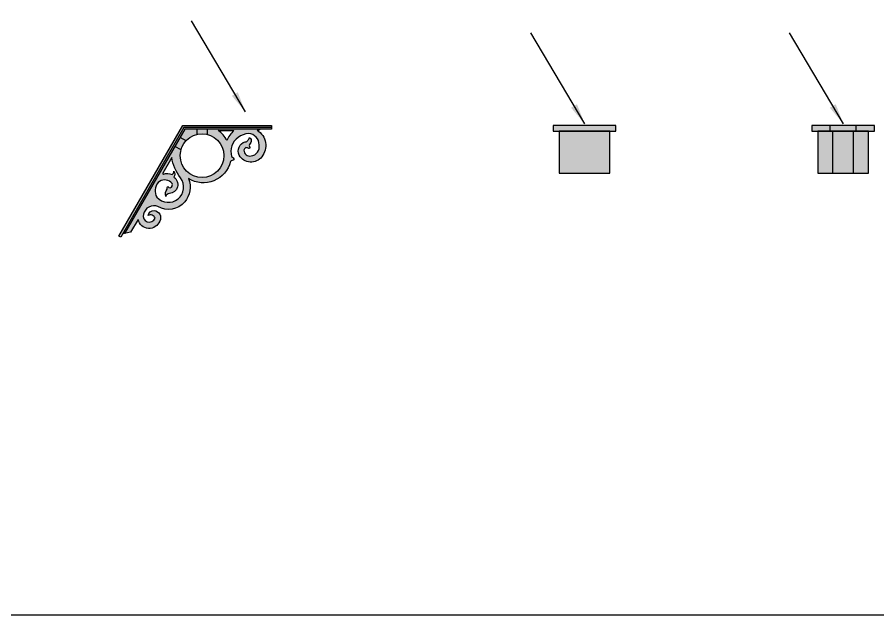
# Model space of a CAD drawing. Header units: millimetres. Extents: x -38686 to 870903, y -23218 to 232707.
# Drawn here: x 6374 to 8024, y 21910 to 23055 of the extents above; entities that cross this region are included whole.
import ezdxf

# ---------------------------------------------------------------- set-up
doc = ezdxf.new("R2010")
doc.units = ezdxf.units.MM
doc.header["$LTSCALE"] = 10
for name, color, linetype in [('40 - Detail Outline', 142, 'Continuous'), ('42 - Detail Hatch', 7, 'Continuous'), ('44 - Detail Text', 7, 'Continuous')]:
    doc.layers.add(name, color=color, linetype=linetype)
doc.styles.add('1-20', font='romans.shx', dxfattribs={"width": 0.8, "height": 35})
doc.dimstyles.new('1-20', dxfattribs={"dimtxt": 35, "dimasz": 40, "dimexe": 40, "dimexo": 40, "dimgap": 40, "dimtad": 1, "dimdec": 0, "dimzin": 0, "dimdsep": 46, "dimtxsty": '1-20', "dimblk": 'OBLIQUE', "dimcen": 40, "dimdle": 40, "dimclrd": 251, "dimclre": 251, "dimclrt": 251, "dimadec": 0, "dimazin": 0, "dimtfac": 1, "dimtdec": 0, "dimtix": 1, "dimtmove": 1, "dimatfit": 3, "dimfxl": 1, "dimtolj": 1, "dimtzin": 0, "dimlwd": 25, "dimarcsym": 0})

# ---------------------------------------------------------------- blocks, each defined once
blk = doc.blocks.new('_Oblique')
at = {"color": 0, "linetype": 'ByBlock', "lineweight": -2}
blk.add_line((-0.5, -0.5), (0.5, 0.5), dxfattribs=at)

msp = doc.modelspace()

# ---------------------------------------------------------------- hatches: boundary and pattern name
at = {"layer": '42 - Detail Hatch', "ltscale": 10}
h = msp.add_hatch(color=69, dxfattribs=at)
h.paths.add_polyline_path([(6861.564817528593, 22847.80527456378), (6691.564817528593, 22847.80527456378), (6569.064817528622, 22635.62905063658), (6572.528919143751, 22633.62905063658), (6693.874218605375, 22843.80527456378), (6861.564817528593, 22843.80527456378)])
h.paths.add_polyline_path([(6861.564817528593, 22843.80527456378), (6693.874218605375, 22843.80527456378), (6576.028919143751, 22639.69122846308, -0.4142135623739074), (6580.126995355098, 22640.78930467443), (6695.60626941294, 22840.80527456378), (6839.832719523929, 22840.80527456378), (6861.564817528593, 22840.80527456378)], flags=17)
h.paths.add_polyline_path([(6738.593655525216, 22840.80527456378), (6718.593655525216, 22840.80527456378), (6718.593655525216, 22830.69314951351, -0.1212201816018471), (6738.593655525216, 22830.69314951351)], flags=0)
h.paths.add_polyline_path([(6718.593655525216, 22840.80527456378), (6695.60626941294, 22840.80527456378), (6686.51563649267, 22825.05983647291), (6697.888863749398, 22818.49350065467, -0.1466331159732813), (6718.593655525216, 22830.69314951351)], flags=16)
h.paths.add_polyline_path([(6697.888863749398, 22818.49350065467), (6686.51563649267, 22825.05983647291), (6580.126995355098, 22640.78930467443), (6591.35909774149, 22643.29053809941), (6606.231370434605, 22667.49814574415, 0.7569550578105804), (6647.322813690353, 22664.72978316332, 0.5539794753675716), (6636.902139086978, 22684.65495011253, 0.402378246688648), (6625.036585167549, 22675.24154454283, -0.5023342589075777), (6638.326272315961, 22669.88643515346, -0.9524417921839946), (6616.219534735286, 22677.72533030761, -0.4647234979689192), (6643.96914625078, 22692.5395880694, 0.3681900904465834), (6695.220142805632, 22701.28247282785, 0.2671166399421985), (6702.785520015928, 22745.93041565231, 0.5079660662559907), (6783.329269391721, 22778.74664220013, -0.194329596534414), (6789.682192982236, 22781.92310399539, 0.3160482691304092), (6785.09397038908, 22788.2760275859, -0.3165073527361574), (6797.682170836055, 22824.74651486418, -0.1282548693292481), (6817.976232306686, 22832.62884598642, -0.3969065303335959), (6837.917353576955, 22810.6289068859, -0.4529407192058249), (6822.387984800127, 22789.57014165065, -0.513835933903627), (6808.858610486965, 22800.27599436801, -0.2781470762054583), (6812.682129314609, 22805.39362726038, -0.1028879175321405), (6818.152702406431, 22803.57010289642, 0.6815772647540836), (6819.976226770381, 22805.68774409327, 0.02841739999310975), (6818.976229538534, 22809.45243955433, -0.1411764705884357), (6820.976224002228, 22813.45242848169, 0.2486780452291293), (6822.50563153328, 22820.62887920432, 0.09382685516678935), (6819.682109937483, 22824.51122139853, -0.01365360868289137), (6816.211531309298, 22819.04064830663, -0.2641657850757326), (6811.446838616426, 22816.62889027694, 0.4760561995456158), (6799.917458766959, 22790.62896224907, 0.530761367850936), (6843.093809835878, 22787.68779392012, 0.4474541644997517), (6834.505598315362, 22838.62882937747, 0.2663172303744966), (6839.832719523929, 22840.80527456378), (6738.593655525216, 22840.80527456378), (6738.593655525216, 22830.69314951351, -0.3451899374479349), (6770.447013564237, 22790.05199329049, -1), (6686.740297486194, 22790.05199329049, -0.1889908104278872)], flags=16)
h.paths.add_polyline_path([(6670.394981962138, 22786.71216079086, 0.1352113331218813), (6687.452995955773, 22747.48806614532, -0.957049306790271), (6641.975832575092, 22710.25125491692, -0.3326416271617012), (6644.441820587763, 22738.43762687955, -0.3902143531447887), (6668.810404207619, 22738.90376680707, -0.663872854005959), (6667.100153442854, 22728.12950283842, -0.2464263483861155), (6663.149785665653, 22730.89608578928, 0.4142135623731409), (6661.888488001281, 22725.9283016799, 0.2532654321072584), (6658.874437643743, 22711.72522165815, -0.3263746646121355), (6665.932678793881, 22717.48489629966, 0.7204826220012438), (6674.176537545285, 22748.94484605943, 0.2996944753530952), (6674.574886773571, 22760.24722297618, -0.3208923667244878), (6671.006983206989, 22753.88694305281, 0.1596001099189253), (6654.484121690071, 22754.68297743944, -0.85625587984176), (6653.56262687303, 22756.29884740879)], flags=0)
h.paths.add_polyline_path([(6759.211689094347, 22838.15824244483), (6789.44689951593, 22838.15824244483, 0.0938501711326584), (6775.917525202767, 22818.80535484037, 0.1532212391181884)], flags=0)
h = msp.add_hatch(color=69, dxfattribs=at)
h.dxf.hatch_style = 1
h.paths.add_polyline_path([(7413.219802095209, 22756.65051828328), (7510.219802095209, 22756.65051828328), (7510.219802095209, 22836.65051828328), (7413.219802095209, 22836.65051828328)])
h.paths.add_polyline_path([(7401.719802095209, 22836.65051828328), (7521.719802095209, 22836.65051828328), (7521.719802095209, 22847.65051828328), (7401.719802095209, 22847.65051828328)])
h = msp.add_hatch(color=69, dxfattribs=at)
h.dxf.hatch_style = 1
h.paths.add_polyline_path([(7909.295467564549, 22756.65051828328), (8006.295467564549, 22756.65051828328), (8006.295467564549, 22836.65051828328), (7909.295467564549, 22836.65051828328)])
h.paths.add_polyline_path([(7897.795467564549, 22836.65051828328), (8017.795467564549, 22836.65051828328), (8017.795467564549, 22847.65051828328), (7897.795467564549, 22847.65051828328)])

# ---------------------------------------------------------------- linework, layer by layer
at = {"color": 3, "ltscale": 10}
msp.add_lwpolyline([(3559.383114424043, 21910.08871519254), (20050.43080418694, 21910.08870970574), (20050.43080418694, 25573.67588523629), (3559.383114424043, 25573.67589072309)], close=True, dxfattribs=at)
at = {"ltscale": 10}
for points in [[(6861.564817528593, 22843.80527456378), (6693.874218605375, 22843.80527456378), (6572.528919143751, 22633.62905063658), (6569.064817528622, 22635.62905063658), (6691.564817528593, 22847.80527456378), (6861.564817528593, 22847.80527456378), (6861.564817528593, 22840.80527456378), (6839.832719523929, 22840.80527456378), (6839.832719523929, 22840.80527456378), (6695.60626941294, 22840.80527456378), (6580.126995355098, 22640.78930467443, 0.4142135623739074), (6576.028919143751, 22639.69122846308)], [(6839.832719523929, 22840.80527456378, -0.2663172303745191), (6834.505598315362, 22838.62882937747, -0.4474541644997492), (6843.093809835878, 22787.68779392012, -0.530761367850923), (6799.917458766959, 22790.62896224906, -0.4760561995456452), (6811.446838616426, 22816.62889027694, 0.2641657850783892), (6816.211531309327, 22819.04064830669, 0.01365360868277986), (6819.682109937483, 22824.51122139853, -0.09382685516679665), (6822.50563153328, 22820.62887920432, -0.2486780452292078), (6820.976224002228, 22813.45242848169, 0.1411764705883287), (6818.976229538534, 22809.45243955433, -0.02841739999312019), (6819.976226770381, 22805.68774409327, -0.6815772647537132), (6818.152702406431, 22803.57010289642, 0.1028879175321503), (6812.682129314609, 22805.39362726038, 0.2781470762054074), (6808.858610486965, 22800.27599436801, 0.5138359339036664), (6822.387984800127, 22789.57014165065, 0.4529407192058249), (6837.917353576955, 22810.6289068859, 0.3969065303336), (6817.976232306686, 22832.62884598642, 0.1282548693226662), (6797.682170836957, 22824.74651486485, 0.3165073527453183), (6785.09397038908, 22788.2760275859, -0.3160482691304092), (6789.682192982236, 22781.92310399539, 0.1943295965343901), (6783.329269391721, 22778.74664220013, -0.5079660662559969), (6702.785520015928, 22745.93041565231, -0.2671166399423124), (6695.220142805603, 22701.28247282782, -0.368190090446452), (6643.96914625078, 22692.5395880694, 0.4647234979688813), (6616.219534735286, 22677.72533030761, 0.952441792184596), (6638.326272315961, 22669.88643515346, 0.5023342589076247), (6625.03658516752, 22675.24154454283, -0.4023782466884221), (6636.902139086978, 22684.65495011253, -0.5539794753678189), (6647.322813690353, 22664.72978316332, -0.7569550578105831), (6606.231370434605, 22667.49814574415), (6591.35909774149, 22643.29053809941), (6580.126995355098, 22640.78930467443)], [(6759.211689094347, 22838.15824244483), (6789.44689951593, 22838.15824244483, 0.0938501711326584), (6775.917525202767, 22818.80535484037, 0.153221239118187), (6759.211689094347, 22838.15824244483, 1.68028688037411)], [(6670.394981962138, 22786.71216079086), (6653.56262687303, 22756.29884740879, 0.8562558798417594), (6654.484121690071, 22754.68297743944, -0.1596001099189252), (6671.006983206989, 22753.88694305281, 0.3208923667244826), (6674.574886773571, 22760.24722297618, -0.2996944753530921), (6674.176537545285, 22748.94484605943, -0.7204826220013466), (6665.932678793881, 22717.48489629965, 0.3263746646119856), (6658.874437643743, 22711.72522165815, -0.2532654321072739), (6661.888488001281, 22725.9283016799, -0.4142135623730781), (6663.149785665653, 22730.89608578928, 0.2464263483861042), (6667.100153442854, 22728.12950283842, 0.6638728540059766), (6668.810404207619, 22738.90376680707, 0.3902143531447891), (6644.441820587763, 22738.43762687955, 0.3326416271616834), (6641.975832575092, 22710.25125491692, 0.9570493067901891), (6687.452995955773, 22747.48806614532, -0.1352113331218836), (6670.394981962138, 22786.71216079086, -8.851087195580806)]]:
    msp.add_lwpolyline(points, format="xyb", dxfattribs=at)
for points in [[(6718.593655525216, 22840.80527456378), (6718.593655525216, 22830.69314951351)], [(6738.593655525216, 22840.80527456378), (6738.593655525216, 22830.69314951351)], [(6697.888863749398, 22818.49350065467), (6686.51563649267, 22825.05983647291)], [(6688.196331744668, 22800.99547584917), (6676.51563649267, 22807.73932839723)]]:
    msp.add_lwpolyline(points, dxfattribs=at)
msp.add_circle((6728.593655525216, 22790.05199329049), 41.85335803902655, dxfattribs=at)
at = {"layer": '40 - Detail Outline', "color": 252, "ltscale": 10}
for p, q in [((7932.942653822163, 22836.65051828328), (7932.942653822163, 22847.65051828328)), ((7982.648281306934, 22836.65051828328), (7982.648281306934, 22847.65051828328)), ((7937.706109789437, 22756.65051828328), (7937.706109789437, 22836.65051828328)), ((7977.884825339632, 22756.65051828328), (7977.884825339632, 22836.65051828328))]:
    msp.add_line(p, q, dxfattribs=at)
at = {"layer": '40 - Detail Outline', "color": 7, "ltscale": 10}
for points in [[(7401.719802095209, 22836.65051828328), (7521.719802095209, 22836.65051828328), (7521.719802095209, 22847.65051828328), (7401.719802095209, 22847.65051828328)], [(7897.795467564549, 22836.65051828328), (8017.795467564549, 22836.65051828328), (8017.795467564549, 22847.65051828328), (7897.795467564549, 22847.65051828328)], [(7413.219802095209, 22756.65051828328), (7510.219802095209, 22756.65051828328), (7510.219802095209, 22836.65051828328), (7413.219802095209, 22836.65051828328)], [(7909.295467564549, 22756.65051828328), (8006.295467564549, 22756.65051828328), (8006.295467564549, 22836.65051828328), (7909.295467564549, 22836.65051828328)]]:
    msp.add_lwpolyline(points, close=True, dxfattribs=at)

# ---------------------------------------------------------------- leaders
at = {"layer": '44 - Detail Text', "ltscale": 10}
for points in [[(6811.759325138093, 22873.65522350327), (6708.298021143626, 23048.22003137835)], [(7462.204456076204, 22850.7688858622), (7358.743152081708, 23025.3336937373)], [(7958.280121545515, 22850.7688858622), (7854.818817551048, 23025.3336937373)]]:
    msp.add_leader(points, dimstyle='1-20', override={"dimgap": 40, "dimtad": 0}, dxfattribs=at)

doc.saveas('drawing.dxf')
